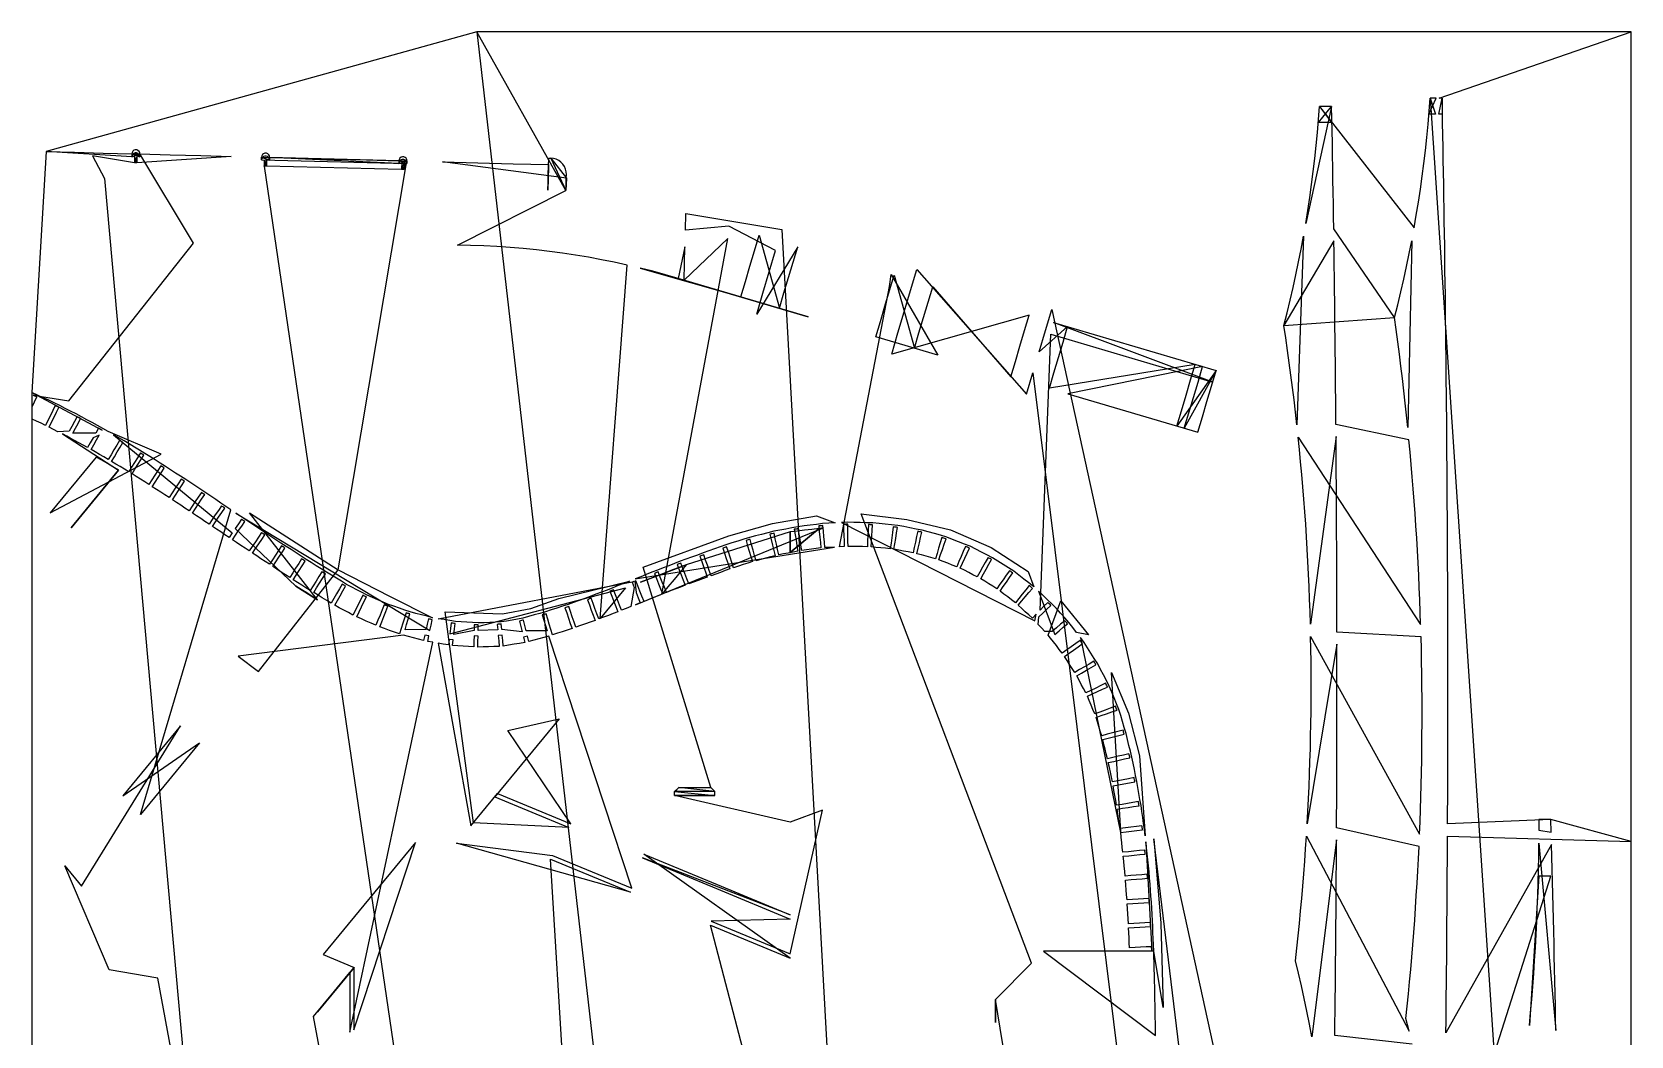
# Model space of a CAD drawing. Header units: metres. Extents: x 0 to 398, y 0 to 500.
# Drawn here: x 0 to 397.6, y 249.8 to 499.6 of the extents above; entities that cross this region are included whole.
import ezdxf

# ---------------------------------------------------------------- set-up
doc = ezdxf.new("R2010")
doc.units = ezdxf.units.M

msp = doc.modelspace()

# ---------------------------------------------------------------- linework, layer by layer
at = {"layer": 'BODY_OUTLINE', "color": 1}
msp.add_lwpolyline([(397.57, 96.87), (397.57, 499.6), (110.63, 499.6), (3.5, 469.86), (0, 409.86), (0, 61.95), (1.53, 22.27), (2.41, 7.13), (85.91, 0), (379.85, 0.97)], close=True, dxfattribs=at)
at = {"layer": 'BODY_POINTS', "color": 7}
for points in [[(132.29, 237.88), (128.95, 293.83), (148.81, 285.61), (105.59, 297.81), (129.45, 294.71), (149.14, 286.55), (128.47, 349.31), (128.47, 349.31), (127.23, 348.97), (125.99, 348.63), (124.74, 348.29), (123.5, 347.94), (123.5, 347.94), (123.17, 349.28), (122.2, 349.04), (122.53, 347.7), (122.53, 347.7), (121.19, 347.49), (119.85, 347.27), (118.5, 347.05), (117.16, 346.83), (117.16, 346.83), (117.04, 348.2), (116.91, 349.57), (115.92, 349.48), (116.04, 348.11), (116.16, 346.74), (116.16, 346.74), (114.83, 346.7), (113.5, 346.66), (112.17, 346.61), (110.84, 346.57), (110.84, 346.57), (110.87, 347.95), (110.9, 349.32), (109.9, 349.34), (109.87, 347.97), (109.84, 346.6), (109.84, 346.6), (108.52, 346.69), (107.19, 346.79), (105.87, 346.89), (104.55, 346.98), (104.55, 346.98), (104.72, 348.35), (103.73, 348.47), (103.56, 347.11), (103.56, 347.11), (102.27, 347.33), (100.99, 347.55), (109.1, 302.06), (115.75, 310.13), (133.94, 302.59), (118.31, 325.81), (131.1, 328.75), (115.08, 309.32), (133.44, 301.71), (109.76, 302.86), (102.74, 355.31), (117, 354.85), (124.06, 356.17), (130.96, 358.66), (130.96, 358.66), (148.56, 362.96), (147.17, 362.4), (145.78, 361.85), (144.38, 361.3), (144.38, 361.3), (142.99, 360.76), (141.6, 360.23), (140.21, 359.7), (138.82, 359.16), (138.82, 359.16), (137.44, 358.66), (136.05, 358.16), (134.66, 357.66), (133.28, 357.16), (133.28, 357.16), (131.88, 356.71), (130.48, 356.25), (129.09, 355.8), (127.69, 355.34), (127.69, 355.34), (126.28, 354.95), (124.88, 354.56), (123.47, 354.16), (122.07, 353.77), (122.07, 353.77), (120.71, 353.53), (119.35, 353.29), (117.99, 353.05), (116.62, 352.81), (116.62, 352.81), (115.21, 352.75), (113.8, 352.69), (112.39, 352.63), (110.97, 352.57), (110.97, 352.57), (109.56, 352.66), (108.14, 352.75), (106.72, 352.84), (105.31, 352.93), (105.31, 352.93), (103.88, 353.17), (102.46, 353.4), (101.03, 353.63), (149.67, 362.86), (149.44, 362.77), (149.21, 362.68), (149.21, 362.68), (149.72, 361.4), (148.92, 356.64), (147.76, 356.18), (146.6, 355.72), (146.6, 355.72), (146.09, 357), (145.58, 358.28), (145.08, 359.55), (144.57, 360.83), (144.57, 360.83), (144.34, 360.74), (144.12, 360.66), (143.89, 360.57), (143.67, 360.48), (143.67, 360.48), (144.16, 359.2), (144.65, 357.91), (145.14, 356.63), (145.63, 355.35), (145.63, 355.35), (144.47, 354.9), (143.3, 354.45), (142.13, 354.01), (140.97, 353.56), (140.97, 353.56), (140.48, 354.84), (139.98, 356.13), (139.49, 357.41), (139, 358.7), (139, 358.7), (138.78, 358.61), (138.55, 358.53), (138.33, 358.44), (138.11, 358.36), (138.11, 358.36), (138.58, 357.06), (139.05, 355.77), (139.52, 354.48), (139.99, 353.19), (139.99, 353.19), (138.8, 352.76), (137.61, 352.34), (136.42, 351.91), (135.24, 351.49), (135.24, 351.49), (134.79, 352.79), (134.34, 354.09), (133.89, 355.39), (133.44, 356.69), (133.44, 356.69), (133.2, 356.61), (132.97, 356.53), (132.73, 356.44), (132.5, 356.36), (132.5, 356.36), (132.94, 355.06), (133.39, 353.76), (133.84, 352.46), (134.29, 351.16), (134.29, 351.16), (133.08, 350.77), (131.86, 350.38), (130.64, 349.99), (129.42, 349.6), (129.42, 349.6), (129.03, 350.92), (128.63, 352.23), (128.23, 353.55), (127.83, 354.87), (127.83, 354.87), (127.59, 354.79), (127.36, 354.72), (127.12, 354.65), (126.88, 354.58), (126.88, 354.58), (127.28, 353.26), (127.67, 351.94), (128.07, 350.63), (122.85, 350.61), (122.52, 351.95), (122.19, 353.28), (122.19, 353.28), (121.95, 353.22), (121.7, 353.16), (121.46, 353.1), (121.22, 353.05), (121.22, 353.05), (121.55, 351.71), (121.88, 350.38), (116.79, 350.94), (116.67, 352.31), (116.67, 352.31), (116.42, 352.29), (116.17, 352.26), (115.92, 352.24), (115.67, 352.22), (115.67, 352.22), (115.8, 350.85), (110.93, 350.7), (110.96, 352.07), (110.96, 352.07), (110.71, 352.08), (110.46, 352.08), (110.21, 352.09), (109.96, 352.09), (109.96, 352.09), (109.93, 350.72), (104.89, 349.71), (105.07, 351.07), (105.24, 352.44), (105.24, 352.44), (105, 352.47), (104.75, 352.5), (104.5, 352.53), (104.25, 352.56), (104.25, 352.56), (104.08, 351.2), (103.9, 349.84), (147.54, 361.27), (147.54, 361.27), (145.98, 359.38), (144.41, 357.48), (142.85, 355.58), (141.29, 353.68), (141.29, 353.68), (147.99, 441.6), (144.79, 442.3), (141.58, 442.94), (138.36, 443.54), (135.13, 444.07), (131.89, 444.56), (128.65, 444.99), (125.4, 445.37), (122.14, 445.7), (118.87, 445.97), (115.61, 446.19), (112.34, 446.36), (109.07, 446.47), (105.79, 446.53), (105.79, 446.53), (132.77, 460.12), (132.86, 463.22), (102.04, 467.28), (110.84, 467.05), (119.64, 466.82), (128.44, 466.59), (128.43, 465.98), (128.28, 460.24), (128.33, 462.24), (128.38, 464.24), (128.43, 466.24), (128.49, 468.23), (128.49, 468.23), (128.61, 468.23), (128.74, 468.23), (128.86, 468.22), (128.99, 468.22), (132.77, 460.12), (132.8, 461.12), (132.83, 462.12), (132.85, 463.12), (132.88, 464.12), (132.88, 464.12), (132.84, 464.81), (132.67, 465.49), (132.4, 466.13), (132.01, 466.71), (131.53, 467.22), (130.97, 467.63), (130.35, 467.94), (129.68, 468.14), (128.99, 468.22), (132.86, 463.22), (132.86, 463.22), (132.86, 463.22), (132.86, 463.22), (132.86, 463.22), (132.77, 460.12), (110.63, 499.6), (166.27, 13.89)], [(349.95, 202.47), (377.65, 289.6), (376.9, 289.6), (376.15, 289.6), (375.4, 289.6), (374.65, 289.6), (372.29, 252.44), (372.59, 255.66), (372.88, 258.89), (373.14, 262.13), (373.38, 265.36), (373.6, 268.59), (373.8, 271.83), (373.98, 275.07), (374.14, 278.3), (374.27, 281.54), (374.39, 284.78), (374.48, 288.02), (374.56, 291.26), (374.61, 294.51), (374.64, 297.75), (378.9, 251.14), (378.83, 254.23), (378.77, 257.32), (378.7, 260.4), (378.64, 263.49), (378.57, 266.58), (378.5, 269.67), (378.43, 272.76), (378.36, 275.85), (378.28, 278.93), (378.21, 282.02), (378.13, 285.11), (378.06, 288.2), (377.98, 291.29), (377.9, 294.37), (377.82, 297.46), (351.55, 250.57), (351.59, 253.63), (351.62, 256.69), (351.65, 259.75), (351.68, 262.81), (351.71, 265.87), (351.74, 268.93), (351.76, 271.98), (351.79, 275.04), (351.81, 278.1), (351.84, 281.16), (351.86, 284.22), (351.88, 287.28), (351.9, 290.34), (351.91, 293.4), (351.93, 296.46), (351.95, 299.52), (397.57, 298.23), (377.65, 303.64), (376.9, 303.64), (376.15, 303.64), (375.4, 303.64), (374.65, 303.64), (374.65, 303.64), (374.65, 302.98), (374.65, 302.31), (374.65, 301.65), (374.65, 300.99), (374.65, 300.99), (377.74, 300.55), (377.65, 303.64), (351.96, 302.58), (351.97, 305.64), (351.99, 308.7), (352, 311.76), (352, 314.82), (352.01, 317.88), (352.02, 320.94), (352.03, 324), (352.03, 327.06), (352.03, 330.12), (352.03, 333.18), (352.03, 336.24), (352.03, 339.3), (352.03, 342.36), (352.03, 345.42), (352.03, 348.48), (352.02, 351.54), (352.01, 354.6), (352, 357.66), (352, 360.72), (351.99, 363.78), (351.97, 366.84), (351.96, 369.9), (351.95, 372.96), (351.93, 376.02), (351.91, 379.08), (351.9, 382.14), (351.88, 385.2), (351.86, 388.26), (351.84, 391.31), (351.81, 394.37), (351.79, 397.43), (351.76, 400.49), (351.74, 403.55), (351.71, 406.61), (351.68, 409.67), (351.65, 412.73), (351.62, 415.79), (351.59, 418.85), (351.55, 421.91), (351.52, 424.97), (351.48, 428.03), (351.44, 431.09), (351.41, 434.15), (351.37, 437.21), (351.32, 440.27), (351.28, 443.33), (351.24, 446.39), (351.19, 449.45), (351.15, 452.51), (351.1, 455.57), (351.05, 458.62), (351, 461.68), (350.95, 464.74), (350.9, 467.8), (350.85, 470.86), (350.79, 473.92), (350.74, 476.98), (350.68, 480.04), (350.62, 483.1), (350.62, 479.15), (349.8, 479.15), (350.62, 483.1), (349.87, 483.1), (397.57, 499.6), (397.57, 499.6)], [(343.13, 247.79), (323.93, 249.93), (323.96, 252.98), (324, 256.02), (324.03, 259.06), (324.06, 262.1), (324.09, 265.14), (324.12, 268.18), (324.15, 271.22), (324.17, 274.26), (324.2, 277.3), (324.22, 280.34), (324.25, 283.38), (324.27, 286.42), (324.29, 289.47), (324.31, 292.51), (324.33, 295.55), (324.34, 298.59), (318.23, 249.61), (317.63, 252.78), (317, 255.95), (316.33, 259.11), (315.63, 262.26), (314.89, 265.41), (314.12, 268.54), (314.12, 268.54), (314.47, 271.63), (314.8, 274.72), (315.12, 277.81), (315.42, 280.91), (315.7, 284), (315.97, 287.1), (316.22, 290.19), (316.46, 293.29), (316.67, 296.39), (316.88, 299.49), (342.38, 250.98), (341.59, 254.16), (341.59, 254.16), (341.91, 257.21), (342.22, 260.26), (342.51, 263.32), (342.79, 266.37), (343.06, 269.43), (343.31, 272.49), (343.55, 275.55), (343.78, 278.61), (343.99, 281.67), (344.19, 284.73), (344.38, 287.79), (344.55, 290.86), (344.71, 293.92), (344.86, 296.99), (324.36, 301.63), (324.38, 304.67), (324.39, 307.71), (324.4, 310.75), (324.41, 313.79), (324.42, 316.83), (324.43, 319.88), (324.44, 322.92), (324.44, 325.96), (324.45, 329), (324.45, 332.04), (324.45, 335.08), (324.46, 338.12), (324.46, 341.16), (324.45, 344.2), (324.45, 347.25), (317.06, 302.6), (317.23, 305.7), (317.39, 308.8), (317.53, 311.91), (317.65, 315.01), (317.75, 318.12), (317.84, 321.22), (317.92, 324.33), (317.97, 327.44), (318.01, 330.55), (318.04, 333.65), (318.05, 336.76), (318.04, 339.87), (318.02, 342.98), (317.98, 346.08), (317.92, 349.19), (345, 300.05), (345.12, 303.12), (345.23, 306.18), (345.32, 309.25), (345.4, 312.32), (345.47, 315.39), (345.53, 318.45), (345.57, 321.52), (345.6, 324.59), (345.62, 327.66), (345.62, 330.73), (345.61, 333.8), (345.59, 336.86), (345.55, 339.93), (345.5, 343), (345.44, 346.07), (345.36, 349.13), (324.45, 350.29), (324.44, 353.33), (324.44, 356.37), (324.43, 359.41), (324.42, 362.45), (324.41, 365.49), (324.4, 368.53), (324.39, 371.57), (324.38, 374.61), (324.36, 377.66), (324.34, 380.7), (324.33, 383.74), (324.31, 386.78), (324.29, 389.82), (324.27, 392.86), (324.25, 395.9), (324.22, 398.94), (317.85, 352.3), (317.76, 355.4), (317.65, 358.51), (317.53, 361.62), (317.39, 364.72), (317.24, 367.82), (317.07, 370.93), (316.89, 374.03), (316.68, 377.13), (316.47, 380.23), (316.23, 383.33), (315.98, 386.43), (315.71, 389.52), (315.43, 392.62), (315.13, 395.71), (314.82, 398.8), (345.27, 352.2), (345.17, 355.27), (345.06, 358.33), (344.93, 361.4), (344.79, 364.47), (344.63, 367.53), (344.46, 370.59), (344.28, 373.66), (344.09, 376.72), (343.88, 379.78), (343.66, 382.84), (343.42, 385.9), (343.18, 388.96), (342.92, 392.02), (342.64, 395.07), (342.36, 398.13), (324.2, 401.98), (324.17, 405.02), (324.15, 408.06), (324.12, 411.11), (324.09, 414.15), (324.06, 417.19), (324.03, 420.23), (324, 423.27), (323.96, 426.31), (323.93, 429.35), (323.89, 432.39), (323.85, 435.43), (323.81, 438.47), (323.77, 441.51), (323.73, 444.56), (323.69, 447.6), (311.26, 426.54), (312.06, 429.7), (312.82, 432.86), (313.55, 436.03), (314.25, 439.2), (314.91, 442.39), (315.54, 445.58), (316.13, 448.78), (314.49, 401.89), (314.14, 404.98), (313.78, 408.07), (313.4, 411.15), (313, 414.23), (312.59, 417.32), (312.16, 420.39), (311.72, 423.47), (311.26, 426.54), (338.77, 428.6), (339.57, 431.75), (340.33, 434.91), (341.06, 438.08), (341.76, 441.26), (342.42, 444.45), (343.04, 447.64), (342.06, 401.18), (341.75, 404.23), (341.42, 407.28), (341.08, 410.33), (340.73, 413.38), (340.36, 416.43), (339.99, 419.47), (339.6, 422.52), (339.19, 425.56), (338.77, 428.6), (323.65, 450.64), (323.6, 453.68), (323.56, 456.72), (323.51, 459.76), (323.46, 462.8), (323.41, 465.84), (323.36, 468.88), (323.31, 471.92), (323.25, 474.96), (323.2, 478), (323.14, 481.04), (316.69, 451.98), (317.21, 455.19), (317.7, 458.41), (318.16, 461.63), (318.58, 464.86), (318.96, 468.09), (319.31, 471.32), (319.62, 474.56), (319.9, 477.8), (320.14, 481.04), (323.14, 477.09), (322.32, 477.09), (321.49, 477.09), (320.67, 477.09), (319.84, 477.09), (323.14, 481.04), (322.39, 481.04), (321.64, 481.04), (320.89, 481.04), (320.14, 481.04), (343.63, 450.84), (344.19, 454.04), (344.71, 457.25), (345.2, 460.47), (345.65, 463.69), (346.06, 466.91), (346.44, 470.14), (346.79, 473.38), (347.1, 476.62), (347.38, 479.86), (347.62, 483.1), (348.97, 479.15), (348.15, 479.15), (347.32, 479.15), (349.12, 483.1), (348.37, 483.1), (347.62, 483.1), (379.85, 0.97)], [(36.55, 235.91), (31.28, 264.16), (19.15, 266.3), (8.2, 292.15), (12.35, 287.12), (36.89, 326.95), (22.55, 309.55), (41.69, 322.71), (27.02, 304.92), (49.46, 380.74), (48.22, 381.57), (48.22, 381.57), (46.97, 382.41), (45.72, 383.24), (44.47, 384.08), (43.22, 384.91), (43.22, 384.91), (41.97, 385.74), (40.72, 386.57), (39.47, 387.4), (38.22, 388.22), (38.22, 388.22), (36.95, 389.05), (35.69, 389.87), (34.43, 390.7), (33.16, 391.52), (33.16, 391.52), (31.89, 392.33), (30.61, 393.13), (29.33, 393.94), (28.06, 394.75), (28.06, 394.75), (26.77, 395.53), (25.47, 396.32), (24.18, 397.1), (22.89, 397.89), (22.89, 397.89), (21.58, 398.65), (20.27, 399.41), (49.78, 374.95), (49.02, 373.81), (49.02, 373.81), (47.98, 374.51), (46.94, 375.2), (45.91, 375.9), (44.87, 376.6), (44.87, 376.6), (45.64, 377.74), (46.41, 378.88), (47.17, 380.02), (47.94, 381.16), (47.94, 381.16), (47.73, 381.3), (47.53, 381.44), (47.32, 381.58), (47.11, 381.72), (47.11, 381.72), (46.34, 380.58), (45.58, 379.43), (44.81, 378.29), (44.04, 377.15), (44.04, 377.15), (43.01, 377.84), (41.97, 378.53), (40.94, 379.22), (39.9, 379.91), (39.9, 379.91), (40.66, 381.06), (41.42, 382.2), (42.18, 383.35), (42.94, 384.5), (42.94, 384.5), (42.73, 384.64), (42.52, 384.77), (42.32, 384.91), (42.11, 385.05), (42.11, 385.05), (41.35, 383.9), (40.59, 382.76), (39.83, 381.61), (39.07, 380.46), (39.07, 380.46), (38.03, 381.15), (36.99, 381.84), (35.95, 382.53), (34.91, 383.22), (34.91, 383.22), (35.66, 384.37), (36.42, 385.51), (37.18, 386.66), (37.94, 387.81), (37.94, 387.81), (37.73, 387.95), (37.53, 388.08), (37.32, 388.22), (37.11, 388.36), (37.11, 388.36), (36.35, 387.21), (35.59, 386.07), (34.83, 384.92), (34.07, 383.77), (34.07, 383.77), (33.03, 384.45), (32, 385.12), (30.96, 385.8), (29.92, 386.47), (29.92, 386.47), (30.66, 387.63), (31.41, 388.79), (32.15, 389.94), (32.89, 391.1), (32.89, 391.1), (32.68, 391.24), (32.47, 391.37), (32.26, 391.51), (32.05, 391.64), (32.05, 391.64), (31.31, 390.48), (30.57, 389.33), (29.82, 388.17), (29.08, 387.01), (29.08, 387.01), (28.03, 387.67), (26.98, 388.33), (25.94, 388.99), (24.89, 389.65), (24.89, 389.65), (25.61, 390.82), (26.34, 391.99), (27.07, 393.15), (27.79, 394.32), (27.79, 394.32), (27.58, 394.45), (27.37, 394.58), (27.16, 394.72), (26.94, 394.85), (26.94, 394.85), (26.22, 393.68), (25.49, 392.51), (24.77, 391.35), (24.04, 390.18), (24.04, 390.18), (22.98, 390.82), (21.93, 391.46), (20.87, 392.1), (19.81, 392.74), (19.81, 392.74), (20.52, 393.92), (21.22, 395.1), (21.93, 396.28), (22.63, 397.46), (22.63, 397.46), (22.42, 397.59), (22.21, 397.72), (21.99, 397.84), (21.78, 397.97), (21.78, 397.97), (21.07, 396.79), (20.37, 395.61), (19.66, 394.43), (18.96, 393.25), (18.96, 393.25), (17.89, 393.87), (16.82, 394.48), (15.75, 395.1), (14.69, 395.72), (14.69, 395.72), (15.37, 396.91), (16.05, 398.11), (16.73, 399.3), (15.18, 398.6), (14.5, 397.41), (13.82, 396.21), (13.82, 396.21), (12.74, 396.8), (11.67, 397.39), (10.6, 397.98), (9.52, 398.57), (9.52, 398.57), (8.64, 399.03), (8.64, 399.03), (7.55, 399.59), (21.55, 390.6), (9.74, 376.27), (21.55, 390.6), (20.14, 391.41), (18.74, 392.22), (17.33, 393.03), (15.93, 393.84), (15.93, 393.84), (4.49, 379.96), (32.1, 394.57), (18.96, 400.17), (17.65, 400.93), (17.65, 400.93), (16.32, 401.67), (14.99, 402.4), (13.65, 403.14), (12.32, 403.88), (12.32, 403.88), (10.97, 404.57), (9.61, 405.26), (8.26, 405.96), (6.91, 406.65), (6.91, 406.65), (5.53, 407.31), (4.15, 407.96), (2.78, 408.61), (1.4, 409.26), (1.4, 409.26), (0, 409.86), (17.41, 400.5), (17.41, 400.5), (17.19, 400.62), (16.97, 400.75), (16.75, 400.87), (16.54, 400.99), (16.54, 400.99), (15.86, 399.8), (10.16, 399.79), (10.81, 401), (11.45, 402.22), (12.09, 403.43), (12.09, 403.43), (11.87, 403.55), (11.65, 403.67), (11.43, 403.78), (11.2, 403.9), (11.2, 403.9), (10.56, 402.68), (9.92, 401.47), (9.28, 400.25), (6.45, 400.15), (5.36, 400.71), (4.27, 401.26), (4.27, 401.26), (4.87, 402.5), (5.48, 403.73), (6.08, 404.97), (6.69, 406.2), (6.69, 406.2), (6.46, 406.31), (6.24, 406.42), (6.02, 406.53), (5.79, 406.64), (5.79, 406.64), (5.19, 405.41), (4.58, 404.17), (3.98, 402.94), (3.37, 401.7), (3.37, 401.7), (2.27, 402.23), (1.16, 402.75), (0.05, 403.27), (0.07, 406.3), (0.63, 407.55), (1.2, 408.8), (1.2, 408.8), (0.97, 408.91), (0.74, 409.01), (0.51, 409.11), (0.29, 409.21), (0.29, 409.21), (9.2, 407.79), (40.19, 447.06), (26.83, 469.25), (26.78, 469.59), (26.61, 469.89), (26.35, 470.13), (26.03, 470.25), (25.68, 470.26), (25.35, 470.15), (25.08, 469.94), (24.9, 469.64), (24.83, 469.3), (26.81, 468.5), (26.76, 468.84), (26.59, 469.15), (26.33, 469.38), (26.01, 469.5), (25.66, 469.51), (25.33, 469.4), (25.06, 469.18), (24.88, 468.89), (24.81, 468.55), (26.83, 469.25), (26.82, 469.06), (26.82, 468.87), (26.81, 468.69), (26.81, 468.5), (24.83, 469.3), (24.83, 469.11), (24.82, 468.92), (24.82, 468.74), (24.81, 468.55), (3.5, 469.86), (10.61, 469.67), (17.72, 469.48), (24.83, 469.3), (26.83, 469.25), (34.39, 469.05), (41.95, 468.85), (49.52, 468.65), (26.07, 467.02), (25.92, 467.02), (25.77, 467.02), (25.62, 467.03), (25.47, 467.03), (26.11, 468.52), (26.1, 468.14), (26.09, 467.77), (26.08, 467.39), (26.07, 467.02), (25.51, 468.53), (25.5, 468.16), (25.49, 467.78), (25.48, 467.41), (25.47, 467.03), (15.08, 468.79), (18.03, 463.12), (58.56, 11.78)], [(79.02, 206.25), (70.02, 254.65), (80.02, 266.78), (80.02, 251.34), (95.33, 297.94), (72.36, 270.07), (80.08, 266.86), (71.02, 255.86), (79.02, 265.57), (79.02, 250.74), (99.7, 347.77), (98.42, 347.99), (98.42, 347.99), (98.69, 349.33), (97.68, 349.56), (97.38, 348.22), (97.38, 348.22), (96.12, 348.55), (94.87, 348.88), (93.61, 349.22), (92.36, 349.55), (92.36, 349.55), (51.23, 344.34), (56.36, 340.51), (76.15, 365.81), (88.89, 359.24), (99.61, 353.87), (99.61, 353.87), (98.22, 354.23), (96.84, 354.58), (95.45, 354.94), (94.07, 355.3), (94.07, 355.3), (92.71, 355.77), (91.35, 356.24), (90, 356.72), (88.64, 357.19), (88.64, 357.19), (87.32, 357.77), (86, 358.34), (84.68, 358.92), (83.36, 359.49), (83.36, 359.49), (82.08, 360.16), (80.8, 360.83), (79.52, 361.5), (78.24, 362.17), (78.24, 362.17), (76.98, 362.93), (75.72, 363.7), (74.46, 364.46), (73.2, 365.22), (73.2, 365.22), (71.94, 366.01), (70.68, 366.8), (69.42, 367.59), (68.16, 368.38), (68.16, 368.38), (66.91, 369.19), (65.66, 370), (64.41, 370.81), (63.16, 371.61), (63.16, 371.61), (61.91, 372.44), (60.66, 373.27), (59.41, 374.09), (58.16, 374.92), (58.16, 374.92), (56.92, 375.75), (55.68, 376.58), (54.44, 377.4), (53.19, 378.23), (53.19, 378.23), (51.95, 379.07), (50.71, 379.9), (98.96, 350.68), (99.24, 352.03), (99.51, 353.38), (99.51, 353.38), (99.28, 353.43), (99.05, 353.48), (98.82, 353.53), (98.59, 353.58), (98.59, 353.58), (98.29, 352.24), (97.98, 350.9), (92.75, 350.87), (93.14, 352.18), (93.53, 353.5), (93.92, 354.82), (93.92, 354.82), (93.7, 354.89), (93.47, 354.96), (93.25, 355.03), (93.02, 355.1), (93.02, 355.1), (92.6, 353.79), (92.18, 352.48), (91.76, 351.17), (91.34, 349.87), (91.34, 349.87), (90.12, 350.3), (88.9, 350.73), (87.68, 351.17), (86.46, 351.6), (86.46, 351.6), (86.96, 352.88), (87.46, 354.16), (87.96, 355.44), (88.46, 356.72), (88.46, 356.72), (88.24, 356.81), (88.02, 356.9), (87.8, 356.99), (87.58, 357.08), (87.58, 357.08), (87.05, 355.8), (86.53, 354.53), (86, 353.26), (85.48, 351.99), (85.48, 351.99), (84.3, 352.51), (83.12, 353.04), (81.94, 353.56), (80.76, 354.08), (80.76, 354.08), (81.35, 355.32), (81.95, 356.56), (82.54, 357.8), (83.14, 359.04), (83.14, 359.04), (82.93, 359.15), (82.71, 359.25), (82.5, 359.35), (82.28, 359.46), (82.28, 359.46), (81.66, 358.23), (81.05, 357), (80.43, 355.77), (79.81, 354.54), (79.81, 354.54), (78.67, 355.15), (77.54, 355.75), (76.4, 356.36), (75.26, 356.96), (75.26, 356.96), (75.94, 358.16), (76.62, 359.35), (77.31, 360.54), (77.99, 361.74), (77.99, 361.74), (77.78, 361.86), (77.57, 361.98), (77.37, 362.09), (77.16, 362.21), (77.16, 362.21), (76.46, 361.03), (75.75, 359.85), (75.05, 358.67), (74.35, 357.48), (74.35, 357.48), (73.27, 358.14), (72.19, 358.8), (71.12, 359.46), (70.04, 360.12), (70.04, 360.12), (70.76, 361.29), (71.49, 362.46), (72.21, 363.63), (72.94, 364.79), (72.94, 364.79), (72.72, 364.93), (72.51, 365.06), (72.3, 365.19), (72.09, 365.32), (72.09, 365.32), (71.36, 364.15), (70.64, 362.98), (69.91, 361.81), (69.19, 360.65), (69.19, 360.65), (68.12, 361.32), (67.06, 361.99), (65.99, 362.66), (64.92, 363.33), (64.92, 363.33), (65.66, 364.48), (66.41, 365.64), (67.15, 366.8), (67.89, 367.96), (67.89, 367.96), (67.68, 368.09), (67.47, 368.23), (67.26, 368.36), (67.05, 368.5), (67.05, 368.5), (66.31, 367.34), (65.56, 366.18), (64.82, 365.02), (64.08, 363.87), (64.08, 363.87), (63.02, 364.55), (61.97, 365.24), (60.91, 365.92), (59.86, 366.61), (59.86, 366.61), (60.61, 367.76), (61.37, 368.9), (62.13, 370.05), (62.89, 371.2), (62.89, 371.2), (62.68, 371.34), (62.47, 371.47), (62.26, 371.61), (62.06, 371.75), (62.06, 371.75), (61.3, 370.6), (60.54, 369.46), (59.78, 368.31), (59.02, 367.16), (59.02, 367.16), (57.98, 367.85), (56.94, 368.54), (55.9, 369.23), (54.86, 369.92), (54.86, 369.92), (55.61, 371.06), (56.37, 372.21), (57.13, 373.36), (57.89, 374.5), (57.89, 374.5), (57.68, 374.64), (57.47, 374.78), (57.26, 374.92), (57.06, 375.06), (57.06, 375.06), (56.3, 373.91), (55.54, 372.76), (54.78, 371.61), (54.02, 370.47), (54.02, 370.47), (52.98, 371.16), (51.93, 371.86), (50.89, 372.56), (49.85, 373.25), (49.85, 373.25), (50.61, 374.39), (51.38, 375.53), (52.15, 376.67), (52.91, 377.82), (52.91, 377.82), (52.71, 377.96), (52.5, 378.09), (52.29, 378.23), (52.09, 378.37), (52.09, 378.37), (51.32, 377.23), (50.55, 376.09), (65.57, 361.74), (71.03, 358.31), (69.67, 359.16), (68.3, 360.02), (66.93, 360.88), (65.57, 361.74), (71.03, 358.31), (54.12, 379.98), (76.15, 365.81), (93.24, 467.51), (93.19, 467.85), (93.03, 468.16), (92.77, 468.39), (92.44, 468.51), (92.1, 468.52), (91.77, 468.41), (91.5, 468.2), (91.31, 467.9), (91.24, 467.56), (59.08, 468.4), (59.03, 468.75), (58.86, 469.05), (58.6, 469.28), (58.28, 469.41), (57.93, 469.42), (57.6, 469.31), (57.33, 469.09), (57.15, 468.79), (57.08, 468.45), (59.06, 467.7), (59.01, 468.04), (58.84, 468.35), (58.58, 468.58), (58.26, 468.7), (57.91, 468.71), (57.58, 468.6), (57.31, 468.38), (57.13, 468.09), (57.06, 467.75), (93.23, 466.85), (93.17, 467.19), (93.01, 467.5), (92.75, 467.73), (92.42, 467.85), (92.08, 467.86), (91.75, 467.75), (91.48, 467.54), (91.3, 467.24), (91.23, 466.9), (93.24, 467.51), (93.24, 467.34), (93.24, 467.18), (93.23, 467.01), (93.23, 466.85), (91.24, 467.56), (91.24, 467.39), (91.24, 467.23), (91.23, 467.06), (91.23, 466.9), (59.08, 468.4), (59.07, 468.23), (59.07, 468.05), (59.06, 467.87), (59.06, 467.7), (57.08, 468.45), (57.07, 468.28), (57.07, 468.1), (57.06, 467.92), (57.06, 467.75), (57.08, 468.45), (59.08, 468.4), (67.12, 468.19), (75.16, 467.98), (83.2, 467.77), (91.24, 467.56), (93.24, 467.51), (92.49, 465.37), (92.34, 465.37), (92.19, 465.38), (92.04, 465.38), (91.89, 465.38), (92.53, 466.87), (92.52, 466.49), (92.51, 466.12), (92.5, 465.74), (92.49, 465.37), (91.93, 466.88), (91.92, 466.51), (91.91, 466.13), (91.9, 465.76), (91.89, 465.38), (58.32, 466.22), (58.17, 466.22), (58.02, 466.22), (57.87, 466.23), (57.72, 466.23), (58.36, 467.72), (58.35, 467.34), (58.34, 466.97), (58.33, 466.59), (58.32, 466.22), (57.76, 467.73), (57.75, 467.36), (57.74, 466.98), (57.73, 466.61), (57.72, 466.23), (124.27, 13.34)], [(188.52, 201.58), (168.67, 277.38), (188.52, 269.16), (152.14, 295.05), (170.33, 287.52), (188.52, 279.98), (151.8, 294.11), (170.16, 286.5), (188.52, 278.9), (168.83, 278.4), (188.52, 270.24), (196.52, 306.03), (188.52, 302.98), (159.79, 309.6), (162.29, 309.6), (164.79, 309.6), (167.29, 309.6), (169.79, 309.6), (159.79, 309.6), (159.79, 309.85), (159.79, 310.1), (159.79, 310.35), (159.79, 310.6), (169.79, 309.6), (169.79, 309.85), (169.79, 310.1), (169.79, 310.35), (169.79, 310.6), (159.79, 310.6), (160.04, 310.85), (160.29, 311.1), (160.54, 311.35), (160.79, 311.6), (168.79, 311.6), (169.04, 311.35), (169.29, 311.1), (169.54, 310.85), (169.79, 310.6), (160.79, 311.6), (162.79, 311.6), (164.79, 311.6), (166.79, 311.6), (168.79, 311.6), (152, 366.45), (173.28, 374.27), (184.08, 377.28), (195.04, 379.2), (199.69, 377.45), (198.13, 377.37), (196.58, 377.28), (196.58, 377.28), (195.04, 377.09), (193.5, 376.9), (191.96, 376.71), (190.42, 376.52), (190.42, 376.52), (188.92, 376.23), (187.42, 375.94), (185.92, 375.65), (184.41, 375.37), (184.41, 375.37), (182.92, 374.99), (181.42, 374.61), (179.92, 374.23), (178.42, 373.85), (178.42, 373.85), (176.95, 373.39), (175.48, 372.93), (174.01, 372.47), (172.54, 372.01), (172.54, 372.01), (171.12, 371.5), (169.7, 371), (168.28, 370.49), (166.87, 369.98), (166.87, 369.98), (165.44, 369.46), (164.01, 368.94), (162.58, 368.42), (161.15, 367.9), (161.15, 367.9), (159.74, 367.35), (158.34, 366.81), (156.93, 366.27), (155.52, 365.73), (155.52, 365.73), (154.13, 365.17), (152.74, 364.62), (151.35, 364.06), (149.95, 363.51), (149.95, 363.51), (199.55, 371.45), (198.35, 371.38), (197.14, 371.31), (197.14, 371.31), (197.02, 372.68), (196.89, 374.05), (196.76, 375.42), (196.63, 376.79), (196.63, 376.79), (196.38, 376.76), (196.13, 376.74), (195.88, 376.71), (195.63, 376.69), (195.63, 376.69), (195.76, 375.32), (195.89, 373.95), (196.02, 372.58), (196.15, 371.22), (196.15, 371.22), (194.97, 371.06), (193.78, 370.91), (192.59, 370.75), (191.41, 370.6), (191.41, 370.6), (191.18, 371.96), (190.96, 373.31), (190.73, 374.67), (190.5, 376.02), (190.5, 376.02), (190.26, 375.98), (190.01, 375.94), (189.76, 375.9), (189.52, 375.86), (189.52, 375.86), (189.74, 374.5), (189.97, 373.15), (190.2, 371.79), (190.42, 370.43), (190.42, 370.43), (189.23, 370.2), (188.03, 369.96), (186.84, 369.73), (185.65, 369.49), (185.65, 369.49), (185.36, 370.84), (185.08, 372.19), (184.8, 373.53), (184.52, 374.88), (184.52, 374.88), (184.25, 374.82), (183.99, 374.76), (183.73, 374.7), (183.47, 374.63), (183.47, 374.63), (183.79, 373.3), (184.11, 371.96), (184.44, 370.63), (184.76, 369.29), (184.76, 369.29), (183.58, 368.98), (182.39, 368.68), (181.2, 368.37), (180.02, 368.06), (180.02, 368.06), (179.65, 369.39), (179.29, 370.71), (178.92, 372.04), (178.56, 373.37), (178.56, 373.37), (178.3, 373.29), (178.04, 373.22), (177.78, 373.15), (177.53, 373.07), (177.53, 373.07), (177.93, 371.76), (178.33, 370.44), (178.74, 369.13), (179.14, 367.82), (179.14, 367.82), (177.97, 367.44), (176.8, 367.07), (175.63, 366.7), (174.46, 366.32), (174.46, 366.32), (174.02, 367.63), (173.58, 368.93), (173.14, 370.23), (172.7, 371.53), (172.7, 371.53), (172.46, 371.45), (172.23, 371.37), (171.99, 371.29), (171.75, 371.21), (171.75, 371.21), (172.19, 369.91), (172.63, 368.61), (173.07, 367.31), (173.51, 366), (173.51, 366), (172.35, 365.58), (171.18, 365.16), (170.01, 364.74), (168.84, 364.32), (168.84, 364.32), (168.39, 365.62), (167.94, 366.92), (167.48, 368.21), (167.03, 369.51), (167.03, 369.51), (166.79, 369.43), (166.56, 369.35), (166.32, 369.26), (166.09, 369.18), (166.09, 369.18), (166.54, 367.88), (166.99, 366.59), (167.45, 365.29), (167.9, 363.99), (167.9, 363.99), (166.75, 363.57), (165.6, 363.14), (164.45, 362.72), (163.3, 362.3), (163.3, 362.3), (162.81, 363.58), (162.31, 364.86), (161.82, 366.15), (161.33, 367.43), (161.33, 367.43), (161.09, 367.34), (160.86, 367.25), (160.63, 367.16), (160.39, 367.07), (160.39, 367.07), (160.89, 365.79), (161.38, 364.5), (161.88, 363.22), (162.37, 361.94), (162.37, 361.94), (161.21, 361.49), (160.05, 361.04), (158.9, 360.6), (157.74, 360.15), (157.74, 360.15), (157.23, 361.43), (156.72, 362.71), (156.22, 363.98), (155.71, 365.26), (155.71, 365.26), (155.48, 365.17), (155.24, 365.08), (155.01, 364.98), (154.78, 364.89), (154.78, 364.89), (155.29, 363.61), (155.8, 362.34), (156.3, 361.06), (156.81, 359.78), (156.81, 359.78), (155.65, 359.32), (154.49, 358.86), (153.33, 358.4), (152.17, 357.94), (152.17, 357.94), (151.66, 359.21), (151.15, 360.49), (150.65, 361.77), (150.14, 363.05), (150.14, 363.05), (149.91, 362.95), (150.23, 360.12), (150.73, 358.84), (151.24, 357.57), (151.24, 357.57), (150.08, 357.11), (196.52, 376.15), (196.52, 376.15), (196.32, 376.13), (196.11, 376.1), (195.9, 376.08), (195.69, 376.06), (188.52, 370.06), (188.52, 375.22), (188.52, 373.93), (188.52, 372.64), (188.52, 371.35), (188.52, 370.06), (195.69, 376.06), (193.9, 375.85), (192.11, 375.64), (190.32, 375.43), (188.52, 375.22), (162.65, 367.02), (158.87, 365.58), (155.1, 364.15), (151.32, 362.71), (162.65, 367.02), (161.14, 365.19), (159.63, 363.36), (158.12, 361.53), (156.62, 359.7), (156.62, 359.7), (172.97, 448.21), (162.14, 437.86), (162.25, 442), (162.36, 446.14), (160.66, 438.3), (192.96, 428.72), (160.66, 438.3), (157.52, 439.2), (154.35, 440.05), (151.18, 440.85), (176.25, 433.68), (177.39, 437.51), (178.52, 441.35), (179.66, 445.18), (180.79, 449.02), (185.84, 430.84), (186.97, 434.67), (188.11, 438.51), (189.25, 442.34), (190.38, 446.18), (180.19, 429.38), (181.75, 434.65), (183.32, 439.93), (184.88, 445.2), (173.24, 451.25), (162.47, 450.28), (162.58, 454.42), (186.44, 450.47), (206.17, 92.14)], [(248.53, 203.91), (239.53, 258.91), (239.53, 253.16), (239.53, 258.91), (242.53, 261.91), (245.53, 264.91), (248.53, 267.91), (206.17, 379.68), (217.51, 378.34), (217.51, 378.34), (228.41, 375.7), (238.5, 371.3), (247.66, 365.35), (249.08, 361.55), (249.08, 361.55), (247.84, 362.51), (246.6, 363.48), (245.36, 364.44), (244.12, 365.41), (244.12, 365.41), (242.79, 366.25), (241.47, 367.1), (240.14, 367.95), (238.82, 368.8), (238.82, 368.8), (237.44, 369.5), (236.06, 370.21), (234.68, 370.92), (233.3, 371.63), (233.3, 371.63), (231.83, 372.2), (230.36, 372.78), (228.9, 373.36), (227.43, 373.94), (227.43, 373.94), (225.9, 374.37), (224.38, 374.8), (222.86, 375.22), (221.33, 375.65), (221.33, 375.65), (219.82, 375.94), (218.3, 376.23), (216.79, 376.53), (215.27, 376.82), (215.27, 376.82), (213.72, 376.98), (212.16, 377.15), (210.6, 377.31), (209.04, 377.47), (209.04, 377.47), (207.48, 377.51), (205.92, 377.55), (204.36, 377.58), (202.8, 377.62), (202.8, 377.62), (201.24, 377.53), (249.37, 353.11), (249.37, 353.11), (249.69, 354.73), (248.73, 353.74), (248.73, 353.74), (247.84, 354.56), (246.96, 355.37), (246.07, 356.18), (245.19, 356.99), (245.19, 356.99), (246.08, 358.03), (246.97, 359.08), (247.87, 360.13), (248.76, 361.17), (248.76, 361.17), (248.55, 361.35), (248.35, 361.52), (248.14, 361.7), (247.94, 361.87), (247.94, 361.87), (247.08, 360.8), (246.22, 359.72), (245.36, 358.65), (244.5, 357.58), (244.5, 357.58), (243.55, 358.3), (242.59, 359.03), (241.64, 359.76), (240.69, 360.49), (240.69, 360.49), (241.47, 361.61), (242.26, 362.74), (243.05, 363.87), (243.83, 365), (243.83, 365), (243.63, 365.14), (243.42, 365.28), (243.22, 365.42), (243.01, 365.57), (243.01, 365.57), (242.23, 364.44), (241.44, 363.31), (240.65, 362.18), (239.87, 361.06), (239.87, 361.06), (238.87, 361.68), (237.88, 362.31), (236.89, 362.93), (235.9, 363.56), (235.9, 363.56), (236.57, 364.76), (237.24, 365.96), (237.9, 367.16), (238.57, 368.36), (238.57, 368.36), (238.36, 368.48), (238.14, 368.6), (237.92, 368.72), (237.7, 368.85), (237.7, 368.85), (237.03, 367.64), (236.36, 366.44), (235.69, 365.24), (235.02, 364.04), (235.02, 364.04), (233.96, 364.58), (232.89, 365.12), (231.82, 365.66), (230.75, 366.2), (230.75, 366.2), (231.33, 367.44), (231.92, 368.68), (232.5, 369.93), (233.09, 371.17), (233.09, 371.17), (232.84, 371.28), (232.59, 371.39), (232.34, 371.5), (232.09, 371.61), (232.09, 371.61), (231.55, 370.35), (231.01, 369.08), (230.47, 367.82), (229.93, 366.55), (229.93, 366.55), (228.82, 366.98), (227.7, 367.41), (226.59, 367.84), (225.47, 368.27), (225.47, 368.27), (225.92, 369.57), (226.37, 370.87), (226.82, 372.17), (227.26, 373.47), (227.26, 373.47), (227, 373.55), (226.75, 373.64), (226.49, 373.73), (226.23, 373.81), (226.23, 373.81), (225.83, 372.5), (225.43, 371.18), (225.03, 369.86), (224.63, 368.55), (224.63, 368.55), (223.48, 368.86), (222.33, 369.17), (221.18, 369.48), (220.03, 369.79), (220.03, 369.79), (220.33, 371.14), (220.63, 372.48), (220.93, 373.82), (221.23, 375.16), (221.23, 375.16), (220.98, 375.22), (220.74, 375.27), (220.49, 375.32), (220.25, 375.38), (220.25, 375.38), (219.95, 374.04), (219.65, 372.7), (219.35, 371.35), (219.05, 370.01), (219.05, 370.01), (217.87, 370.23), (216.69, 370.45), (215.51, 370.67), (214.32, 370.89), (214.32, 370.89), (214.54, 372.25), (214.76, 373.61), (214.98, 374.97), (215.19, 376.33), (215.19, 376.33), (214.93, 376.36), (214.67, 376.4), (214.41, 376.43), (214.15, 376.47), (214.15, 376.47), (213.96, 375.11), (213.77, 373.75), (213.59, 372.38), (213.4, 371.02), (213.4, 371.02), (212.21, 371.14), (211.02, 371.25), (209.83, 371.37), (208.63, 371.49), (208.63, 371.49), (208.73, 372.86), (208.82, 374.23), (208.91, 375.6), (209.01, 376.98), (209.01, 376.98), (208.74, 376.99), (208.48, 377), (208.22, 377.02), (207.96, 377.03), (207.96, 377.03), (207.89, 375.66), (207.83, 374.29), (207.77, 372.91), (207.7, 371.54), (207.7, 371.54), (206.5, 371.56), (205.3, 371.58), (204.1, 371.6), (202.9, 371.62), (202.9, 371.62), (202.87, 372.99), (202.85, 374.37), (202.83, 375.74), (202.81, 377.12), (202.81, 377.12), (202.54, 377.11), (202.28, 377.11), (202.02, 377.1), (201.76, 377.09), (201.76, 377.09), (201.81, 375.72), (201.86, 374.35), (201.91, 372.97), (201.96, 371.6), (201.96, 371.6), (200.75, 371.53), (213.17, 436.29), (213.63, 439.29), (225.26, 419.15), (209.81, 423.73), (210.94, 427.57), (212.08, 431.4), (213.22, 435.24), (214.35, 439.07), (219.39, 420.89), (220.53, 424.73), (221.67, 428.56), (222.8, 432.4), (223.94, 436.23), (243.36, 413.79), (244.5, 417.62), (245.64, 421.46), (246.77, 425.29), (247.91, 429.13), (213.75, 419.43), (215.31, 424.71), (216.87, 429.98), (218.44, 435.25), (220, 440.53), (247.3, 409.49), (248.87, 414.76), (298.02, 19.12)], [(286.53, 235.91), (278.92, 298.83), (280.66, 277.92), (281.28, 256.91), (278.91, 270.91), (272.07, 270.91), (265.22, 270.91), (258.38, 270.91), (251.53, 270.91), (251.53, 270.91), (279.35, 249.96), (279.33, 251.46), (279.31, 252.96), (279.31, 252.96), (279.28, 254.46), (279.26, 255.97), (279.23, 257.47), (279.21, 258.97), (279.21, 258.97), (279.18, 260.47), (279.15, 261.97), (279.12, 263.47), (279.09, 264.97), (279.09, 264.97), (279.05, 266.48), (279, 267.99), (278.96, 269.51), (278.91, 271.02), (278.91, 271.02), (278.85, 272.53), (278.78, 274.03), (278.72, 275.54), (278.66, 277.05), (278.66, 277.05), (278.57, 278.55), (278.49, 280.06), (278.4, 281.57), (278.31, 283.08), (278.31, 283.08), (278.2, 284.58), (278.09, 286.09), (277.98, 287.6), (277.87, 289.1), (277.87, 289.1), (277.73, 290.61), (277.59, 292.12), (277.45, 293.62), (277.3, 295.13), (277.3, 295.13), (277.13, 296.63), (276.95, 298.14), (278.41, 271), (278.4, 271.25), (278.39, 271.5), (278.38, 271.75), (278.37, 272), (278.37, 272), (277, 271.95), (275.62, 271.89), (274.25, 271.84), (272.87, 271.78), (272.87, 271.78), (272.82, 273.02), (272.77, 274.26), (272.72, 275.5), (272.66, 276.73), (272.66, 276.73), (274.04, 276.81), (275.41, 276.88), (276.78, 276.95), (278.16, 277.02), (278.16, 277.02), (278.14, 277.27), (278.13, 277.52), (278.12, 277.77), (278.1, 278.02), (278.1, 278.02), (276.73, 277.95), (275.36, 277.88), (273.99, 277.8), (272.61, 277.73), (272.61, 277.73), (272.54, 278.97), (272.47, 280.2), (272.4, 281.44), (272.33, 282.68), (272.33, 282.68), (273.7, 282.77), (275.07, 282.86), (276.44, 282.95), (277.82, 283.04), (277.82, 283.04), (277.8, 283.29), (277.78, 283.54), (277.77, 283.79), (277.75, 284.04), (277.75, 284.04), (276.38, 283.95), (275.01, 283.86), (273.63, 283.76), (272.26, 283.67), (272.26, 283.67), (272.17, 284.9), (272.08, 286.14), (271.98, 287.37), (271.89, 288.6), (271.89, 288.6), (273.26, 288.72), (274.63, 288.83), (276, 288.95), (277.37, 289.06), (277.37, 289.06), (277.35, 289.31), (277.33, 289.56), (277.31, 289.81), (277.29, 290.06), (277.29, 290.06), (275.92, 289.94), (274.55, 289.83), (273.18, 289.71), (271.81, 289.6), (271.81, 289.6), (271.69, 290.83), (271.57, 292.06), (271.45, 293.28), (271.34, 294.51), (271.34, 294.51), (272.7, 294.65), (274.07, 294.8), (275.44, 294.94), (276.81, 295.08), (276.81, 295.08), (276.78, 295.33), (276.75, 295.57), (276.73, 295.82), (276.7, 296.07), (276.7, 296.07), (275.34, 295.93), (273.97, 295.79), (272.6, 295.65), (271.23, 295.51), (271.23, 295.51), (271.09, 296.73), (270.94, 297.96), (270.79, 299.18), (268.37, 340.24), (272.63, 330.15), (275.37, 319.55), (275.37, 319.55), (276.78, 299.64), (276.6, 301.15), (276.6, 301.15), (276.38, 302.65), (276.17, 304.15), (275.96, 305.65), (275.74, 307.15), (275.74, 307.15), (275.48, 308.65), (275.22, 310.15), (274.97, 311.65), (274.71, 313.15), (274.71, 313.15), (274.4, 314.65), (274.09, 316.15), (273.77, 317.65), (273.46, 319.15), (273.46, 319.15), (273.1, 320.63), (272.74, 322.11), (272.38, 323.59), (272.02, 325.07), (272.02, 325.07), (271.58, 326.56), (271.13, 328.05), (270.69, 329.54), (270.25, 331.03), (270.25, 331.03), (269.65, 332.48), (269.05, 333.93), (268.45, 335.38), (267.86, 336.83), (267.86, 336.83), (267.13, 338.23), (266.41, 339.62), (265.69, 341.01), (264.97, 342.41), (264.97, 342.41), (264.13, 343.73), (263.29, 345.05), (262.46, 346.38), (261.62, 347.7), (261.62, 347.7), (260.67, 348.95), (270.65, 300.4), (270.65, 300.4), (272.01, 300.57), (273.37, 300.74), (274.74, 300.91), (276.1, 301.08), (276.1, 301.08), (276.07, 301.33), (276.04, 301.58), (276.01, 301.83), (275.98, 302.08), (275.98, 302.08), (274.62, 301.91), (273.25, 301.74), (271.89, 301.56), (270.52, 301.39), (270.52, 301.39), (270.34, 302.61), (270.16, 303.83), (269.99, 305.05), (269.81, 306.27), (269.81, 306.27), (271.17, 306.47), (272.53, 306.67), (273.89, 306.87), (275.25, 307.08), (275.25, 307.08), (275.21, 307.34), (275.17, 307.59), (275.13, 307.85), (275.09, 308.11), (275.09, 308.11), (273.73, 307.88), (272.37, 307.65), (271.02, 307.43), (269.66, 307.2), (269.66, 307.2), (269.45, 308.42), (269.23, 309.64), (269.02, 310.86), (268.8, 312.08), (268.8, 312.08), (270.16, 312.32), (271.51, 312.57), (272.86, 312.82), (274.22, 313.06), (274.22, 313.06), (274.17, 313.32), (274.12, 313.57), (274.07, 313.83), (274.02, 314.08), (274.02, 314.08), (272.67, 313.81), (271.32, 313.55), (269.97, 313.28), (268.62, 313.01), (268.62, 313.01), (268.37, 314.22), (268.12, 315.42), (267.87, 316.62), (267.61, 317.82), (267.61, 317.82), (268.95, 318.12), (270.3, 318.43), (271.64, 318.74), (272.98, 319.04), (272.98, 319.04), (272.92, 319.29), (272.86, 319.53), (272.81, 319.77), (272.75, 320.02), (272.75, 320.02), (271.41, 319.71), (270.07, 319.4), (268.73, 319.1), (267.39, 318.79), (267.39, 318.79), (267.1, 319.98), (266.81, 321.17), (266.51, 322.36), (266.22, 323.55), (266.22, 323.55), (267.55, 323.9), (268.88, 324.24), (270.21, 324.59), (271.54, 324.94), (271.54, 324.94), (271.47, 325.18), (271.41, 325.43), (271.35, 325.67), (271.28, 325.91), (271.28, 325.91), (269.95, 325.56), (268.62, 325.21), (267.29, 324.86), (265.96, 324.51), (265.96, 324.51), (265.62, 325.65), (265.27, 326.79), (264.92, 327.93), (264.57, 329.07), (264.57, 329.07), (265.87, 329.52), (267.17, 329.97), (268.47, 330.42), (269.77, 330.86), (269.77, 330.86), (269.68, 331.12), (269.58, 331.37), (269.49, 331.62), (269.39, 331.88), (269.39, 331.88), (268.11, 331.39), (266.82, 330.9), (265.54, 330.41), (264.26, 329.92), (264.26, 329.92), (263.79, 331.02), (263.33, 332.13), (262.86, 333.24), (262.4, 334.35), (262.4, 334.35), (263.65, 334.92), (264.9, 335.49), (266.15, 336.06), (267.4, 336.63), (267.4, 336.63), (267.29, 336.87), (267.17, 337.11), (267.06, 337.36), (266.94, 337.6), (266.94, 337.6), (265.71, 336.99), (264.48, 336.38), (263.24, 335.77), (262.01, 335.16), (262.01, 335.16), (261.45, 336.23), (260.89, 337.29), (260.33, 338.35), (259.77, 339.41), (259.77, 339.41), (260.96, 340.1), (262.15, 340.79), (263.34, 341.47), (264.54, 342.16), (264.54, 342.16), (264.41, 342.37), (264.29, 342.59), (264.16, 342.81), (264.04, 343.02), (264.04, 343.02), (262.85, 342.34), (261.65, 341.65), (260.46, 340.97), (259.27, 340.28), (259.27, 340.28), (258.63, 341.27), (257.99, 342.26), (257.35, 343.25), (256.72, 344.25), (256.72, 344.25), (257.84, 345.04), (258.96, 345.83), (260.09, 346.62), (261.21, 347.42), (261.21, 347.42), (261.07, 347.62), (260.92, 347.82), (260.78, 348.03), (260.63, 348.23), (260.63, 348.23), (259.51, 347.44), (258.39, 346.65), (257.26, 345.85), (256.14, 345.06), (256.14, 345.06), (255.42, 346), (254.7, 346.93), (253.99, 347.87), (253.27, 348.8), (253.27, 348.8), (252.62, 349.56), (252.62, 349.56), (255.77, 358.05), (262.71, 349.61), (259.72, 350.2), (258.78, 351.45), (257.83, 352.7), (257.83, 352.7), (256.79, 353.84), (255.75, 354.99), (254.72, 356.13), (253.68, 357.28), (253.68, 357.28), (252.53, 358.35), (251.38, 359.42), (250.23, 360.48), (254.31, 349.7), (255.36, 350.59), (256.4, 351.48), (257.45, 352.38), (257.45, 352.38), (257.29, 352.56), (257.12, 352.75), (256.96, 352.94), (256.8, 353.13), (256.8, 353.13), (255.75, 352.24), (254.71, 351.35), (253.66, 350.45), (251.81, 350.45), (250.99, 351.33), (250.18, 352.22), (250.36, 354.06), (251.35, 355.02), (252.33, 355.97), (253.32, 356.93), (253.32, 356.93), (253.13, 357.12), (252.94, 357.31), (252.75, 357.5), (252.56, 357.69), (252.56, 357.69), (251.6, 356.71), (250.64, 355.72), (253.36, 424.38), (293.56, 412.47), (254.02, 427.32), (294.41, 415.35), (286.51, 401), (287.65, 404.84), (288.78, 408.67), (289.92, 412.51), (291.05, 416.34), (257.56, 409.58), (289.86, 400.01), (289.86, 400.01), (291, 403.84), (292.14, 407.68), (293.27, 411.51), (294.41, 415.35), (284.66, 401.55), (285.8, 405.38), (286.94, 409.22), (288.07, 413.05), (289.21, 416.89), (252.95, 410.95), (254.09, 414.78), (255.22, 418.62), (256.36, 422.45), (257.5, 426.29), (250.43, 420.04), (251.99, 425.31), (253.56, 430.58), (339.14, 39.45)]]:
    msp.add_lwpolyline(points, dxfattribs=at)

doc.saveas('drawing.dxf')
